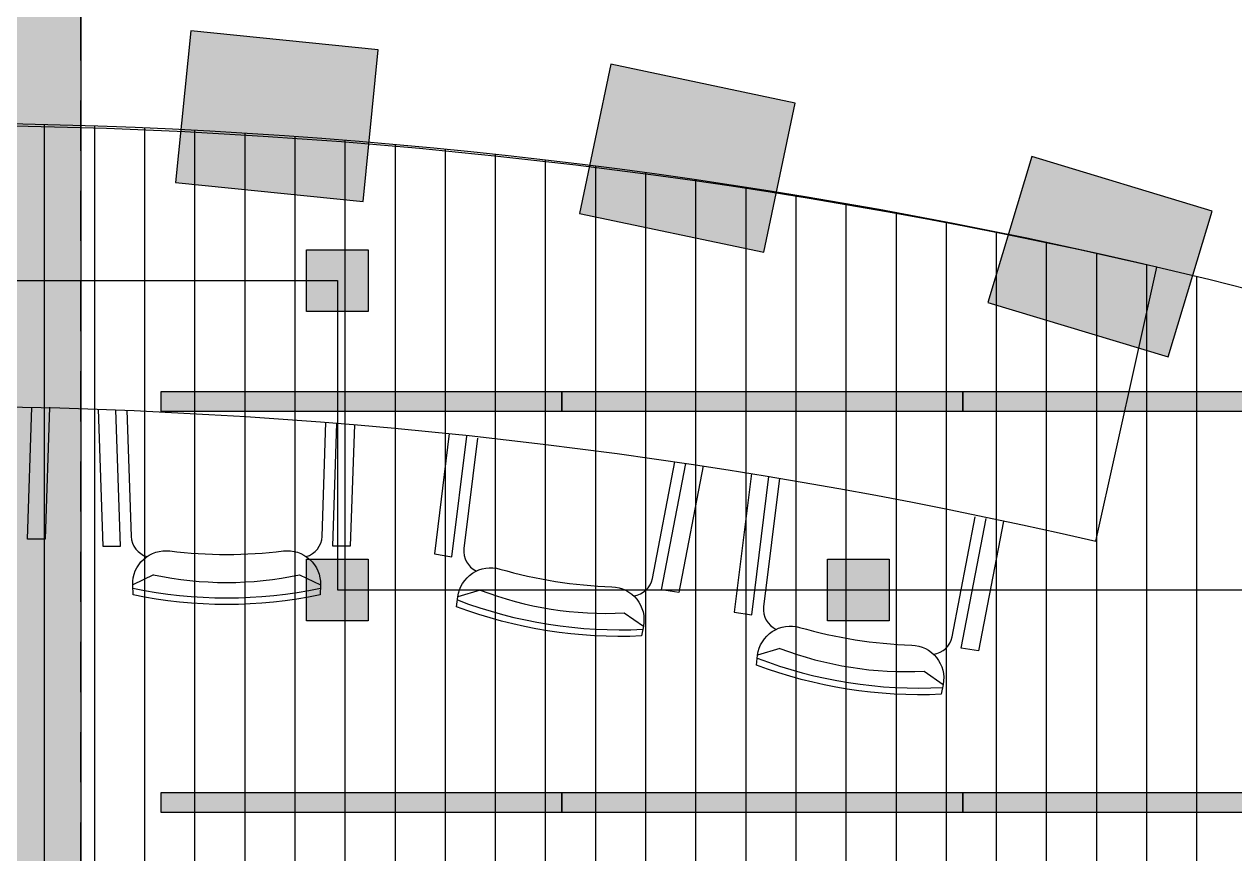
# Model space of a CAD drawing. Header units: millimetres. Extents: x 182 to 575, y -105 to 95.
# Drawn here: x 325.324 to 328.344, y -1.532 to 0.537 of the extents above; entities that cross this region are included whole.
import ezdxf

# ---------------------------------------------------------------- set-up
doc = ezdxf.new("R2010")
doc.units = ezdxf.units.MM
doc.header["$MEASUREMENT"] = 0
doc.linetypes.add('HIDDEN2', pattern=[0.1875, 0.125, -0.0625])
for name, color, linetype in [('ar condicionado', 160, 'Continuous'), ('construir', 10, 'Continuous'), ('ESTR', 3, 'Continuous'), ('FORRO', 253, 'Continuous'), ('LUMINOTECNICA', 170, 'Continuous'), ('Mob', 252, 'Continuous'), ('PISO', 252, 'Continuous'), ('som', 30, 'Continuous')]:
    doc.layers.add(name, color=color, linetype=linetype)
doc.layers.add('eletroduto eletrica', color=152, linetype='EL', lineweight=30)
doc.styles.get("Standard").update_dxf_attribs({"font": 'romans.shx'})
doc.linetypes.add('EL', pattern='A,0.5,-0.2,["EL",Standard,S=0.1,R=0,X=-0.08,Y=-0.05],-0.175', length=0.875)

# ---------------------------------------------------------------- blocks, each defined once
blk = doc.blocks.new('ILUMIN LIN')
at = {"layer": 'LUMINOTECNICA', "ltscale": 0.8}
h = blk.add_hatch(color=161, dxfattribs=at)
h.dxf.hatch_style = 1
h.paths.add_polyline_path([(-0.025, 1), (0.025, 1), (0.025, 0), (-0.025, 0)])
blk.add_lwpolyline([(-0.025, 1), (0.025, 1), (0.025, 0), (-0.025, 0)], close=True, dxfattribs=at)
blk = doc.blocks.new('STH8960PTO')
at = {"layer": 'LUMINOTECNICA', "ltscale": 0.8}
h = blk.add_hatch(color=31, dxfattribs=at)
h.dxf.hatch_style = 1
h.paths.add_polyline_path([(-0.0768, 0.0768), (0.0768, 0.0768), (0.0768, -0.0768), (-0.0768, -0.0768)])
blk.add_lwpolyline([(-0.0768, 0.0768), (0.0768, 0.0768), (0.0768, -0.0768), (-0.0768, -0.0768)], close=True, dxfattribs=at)
blk = doc.blocks.new('PA')
at = {"layer": 'som'}
h = blk.add_hatch(color=256, dxfattribs=at)
h.dxf.hatch_style = 1
h.paths.add_polyline_path([(0.235, 0.38), (-0.235, 0.38), (-0.235, 0), (0.235, 0)])
blk.add_lwpolyline([(-0.235, 0), (0.235, 0), (0.235, 0.38), (-0.235, 0.38)], close=True, dxfattribs=at)

msp = doc.modelspace()

# ---------------------------------------------------------------- hatches: boundary and pattern name
at = {"layer": 'ar condicionado'}
h = msp.add_hatch(dxfattribs=at)
h.set_pattern_fill('ANSI31', color=256)
edge = h.paths.add_edge_path()
edge.add_line((325.2408, 1.0062), (336.8154, 1.0062))
edge.add_line((336.8154, 1.0062), (336.8154, 1.4062))
edge.add_line((336.8154, 1.4062), (325.1908, 1.4062))
edge.add_arc((325.1908, 1.0562), 0.35, 90, 180)
edge.add_line((324.8408, 1.0562), (324.8408, -1.4987))
edge.add_line((324.8408, -1.4987), (325.2408, -1.4987))
edge.add_line((325.2408, -1.4987), (325.2408, 1.0062))
edge = h.paths.add_edge_path()
edge.add_line((338.166, 2.311), (336.9444, 2.311))
edge.add_line((336.9444, 2.311), (331.4825, 2.311))
edge.add_line((331.4825, 2.311), (331.4825, 5.7647))
edge.add_line((331.4825, 5.7647), (331.0825, 5.7647))
edge.add_line((331.0825, 5.7647), (331.0825, 2.261))
edge.add_arc((331.4325, 2.261), 0.35, 180, 270)
edge.add_line((331.4325, 1.911), (338.166, 1.911))
edge.add_line((338.166, 1.911), (338.166, 2.311))
h.paths.add_polyline_path([(336.0788, 2.2792), (336.3786, 2.2792), (336.3786, 1.9793), (336.0788, 1.9793)], flags=16)
h.paths.add_polyline_path([(336.1284, 2.2296), (336.329, 2.2296), (336.329, 2.029), (336.1284, 2.029)], flags=0)
h.paths.add_polyline_path([(336.1828, 2.1752), (336.2746, 2.1752), (336.2746, 2.0833), (336.1828, 2.0833)], flags=0)
edge = h.paths.add_edge_path(flags=0)
edge.add_line((338.166, 2.711), (336.9944, 2.711))
edge.add_line((336.9944, 2.711), (336.9944, 5.7647))
edge.add_line((336.9944, 5.7647), (336.5944, 5.7647))
edge.add_line((336.5944, 5.7647), (336.5944, 2.661))
edge.add_arc((336.9444, 2.661), 0.35, 180, 270)
edge.add_line((336.9444, 2.311), (338.166, 2.311))
edge.add_line((338.166, 2.311), (338.166, 2.711))
h.paths.add_polyline_path([(331.4825, 1.0062), (331.0825, 1.0062), (331.0825, -1.4987), (331.4825, -1.4987)], flags=17)
at = {"layer": 'FORRO', "transparency": 33554602}
h = msp.add_hatch(color=256, dxfattribs=at)
h.dxf.hatch_style = 1
h.paths.add_polyline_path([(315.0651, 5.9082), (319.2151, 5.9082), (319.2151, -2.1584), (317.2461, -2.1584), (317.2753, -2.2034), (337.1666, -2.2034), (337.4408, -1.9291), (337.4408, 2.3516), (339.3689, 2.3837), (339.3689, 6.2766), (337.9375, 6.2766), (337.5408, 5.8799), (337.0812, 6.3537), (337.4708, 6.7433), (337.4708, 8.5216), (312.6108, 8.4316), (312.6358, 6.7183), (313.0004, 6.3537), (312.5479, 5.887), (312.1416, 6.2791), (310.6855, 6.2766), (310.6855, 2.3566), (312.6358, 2.3566), (312.6408, -1.9291), (312.9151, -2.2034), (317.2753, -2.2034), (317.2461, -2.1584), (315.0651, -2.1584)])
h.paths.add_polyline_path([(319.2151, 5.9082), (324.6166, 5.9082), (324.6166, -2.1584), (319.2151, -2.1584)], flags=17)
h.paths.add_polyline_path([(325.4651, 5.9082), (330.8666, 5.9082), (330.8666, -2.1584), (325.4651, -2.1584)], flags=16)
h.paths.add_polyline_path([(330.8666, 5.9082), (335.0166, 5.9082), (335.0166, -2.1584), (330.8666, -2.1584)], flags=16)
at = {"layer": 'PISO'}
h = msp.add_hatch(dxfattribs=at)
h.set_pattern_fill('ANSI31', color=256, angle=45)
h.set_pattern_definition([(90, (0, 0.3), (-0.125, 0), [])])
edge = h.paths.add_edge_path()
edge.add_arc((325.0408, -13.334), 13.6245, 69.21793, 110.78206)
edge.add_line((320.2066, -0.596), (320.2066, -2.139))
edge.add_line((320.2066, -2.139), (329.875, -2.1351))
edge.add_line((329.875, -2.1351), (329.875, -0.596))

# ---------------------------------------------------------------- linework, layer by layer
at = {"layer": 'construir'}
msp.add_lwpolyline([(330.8666, -1.0178), (330.8666, -2.1987), (330.8666, -1.0178, 0.224579), (319.2151, -1.0178), (319.2151, -2.2034)], format="xyb", dxfattribs=at)
at = {"layer": 'eletroduto eletrica', "color": 92, "ltscale": 1.3, "elevation": 97.583}
for points in [[(336.2287, 2.9293), (336.2287, -1.0707, -0.293776), (312.2115, 0.0422, -0.916278)], [(321.2994, -0.8737), (323.9762, -0.8737), (323.9762, -0.1025), (326.1055, -0.1025), (326.1055, -0.8737), (328.7823, -0.8737, 0.052131), (337.3364, 0.0206, -8.359786)]]:
    msp.add_lwpolyline(points, format="xyb", dxfattribs=at)
at = {"layer": 'eletroduto eletrica', "color": 92, "ltscale": 1.3}
msp.add_arc((325.6384, 13.9306, -97.583), 19.3176, 225.96781, 312.63228, dxfattribs=at)
at = {"layer": 'ESTR', "color": 1, "linetype": 'HIDDEN2'}
msp.add_line((325.4651, -2.2534), (325.4651, 6.3466), dxfattribs=at)
at = {"layer": 'FORRO'}
msp.add_lwpolyline([(330.8666, 5.9082), (325.4651, 5.9082), (325.4651, -2.1584), (330.8666, -2.1584)], close=True, dxfattribs=at)
at = {"layer": 'Mob'}
for p, q in [((325.6469, -0.8361), (325.5948, -0.8612)), ((326.0111, -0.8361), (326.0633, -0.8612)), ((326.4616, -0.8742), (326.4062, -0.8908)), ((326.8213, -0.931), (326.8689, -0.9639)), ((327.2095, -1.0196), (327.154, -1.0362)), ((327.5692, -1.0764), (327.6168, -1.1093))]:
    msp.add_line(p, q, dxfattribs=at)
for points in [[(328.1496, -0.0689, 0.113916), (321.932, -0.0689), (322.0839, -0.7523, -0.114134), (327.9977, -0.7523)], [(325.5956, -0.8863), (325.5948, -0.8612, -0.46106), (325.6875, -0.7766, 0.062207), (325.9706, -0.7766, -0.46106), (326.0633, -0.8612), (326.0625, -0.8863, -0.102212)], [(326.403, -0.9158), (326.4062, -0.8908, -0.46106), (326.5109, -0.8217, 0.062207), (326.7906, -0.8659, -0.46106), (326.8689, -0.9639), (326.8642, -0.9886, -0.102212)], [(327.1509, -1.0612), (327.154, -1.0362, -0.46106), (327.2588, -0.9671, 0.062207), (327.5384, -1.0113, -0.46106), (327.6168, -1.1093), (327.612, -1.134, -0.102212)]]:
    msp.add_lwpolyline(points, format="xyb", close=True, dxfattribs=at)
for points in [[(325.3875, -0.4177), (325.3762, -0.7469), (325.3322, -0.7469), (325.3435, -0.4177)], [(325.5088, -0.4231), (325.5204, -0.7648), (325.5644, -0.7648), (325.5528, -0.4248)], [(326.148, -0.4616), (326.1377, -0.7648), (326.0937, -0.7648), (326.1041, -0.4579)], [(326.3847, -0.4838), (326.3477, -0.784), (326.3912, -0.7909), (326.4282, -0.4907)], [(327.0184, -0.5647), (326.9574, -0.8804), (326.9139, -0.8735), (326.9749, -0.5581)], [(327.1383, -0.5835), (327.0956, -0.9294), (327.1391, -0.9363), (327.1817, -0.5906)], [(327.7678, -0.7023), (327.7053, -1.0258), (327.6618, -1.0189), (327.7243, -0.6955)]]:
    msp.add_lwpolyline(points, dxfattribs=at)
for points in [[(325.5804, -0.4259), (325.5908, -0.7403, 0.320836), (325.6302, -0.7907)], [(326.0279, -0.7907, 0.320836), (326.0673, -0.7403), (326.0767, -0.4557)], [(326.4554, -0.495), (326.4211, -0.7707, 0.320836), (326.4522, -0.8267)], [(326.8449, -0.8887, 0.320836), (326.8917, -0.8451), (326.9476, -0.5541)], [(327.2089, -0.5951), (327.169, -0.9161, 0.320836), (327.2, -0.9721)], [(327.5928, -1.0342, 0.320836), (327.6396, -0.9905), (327.6971, -0.6912)]]:
    msp.add_lwpolyline(points, format="xyb", dxfattribs=at)
for centre, radius, start, end in [((325.829, 0.0236), 0.8788, 258.0414, 281.9586), ((325.829, 0.2397), 1.1334, 258.0887, 281.9159), ((326.7756, -0.0534), 0.8788, 249.0614, 272.9785), ((326.8093, 0.1601), 1.1334, 249.1087, 272.9358), ((327.5235, -0.1988), 0.8788, 249.0614, 272.9785), ((327.5572, 0.0147), 1.1334, 249.1087, 272.9358)]:
    msp.add_arc(centre, radius, start, end, dxfattribs=at)
at = {"layer": 'PISO'}
msp.add_lwpolyline([(330.8666, -1.0178), (330.8666, -2.1987), (330.8666, -1.0178, 0.224579), (319.2151, -1.0178), (319.2151, -2.2034)], format="xyb", dxfattribs=at)
msp.add_arc((325.2254, -13.2549), 16.2681, 54.31751, 90.47414, dxfattribs=at)
msp.add_arc((325.2254, -13.2549), 16.2681, 54.31751, 90.47414, dxfattribs=at)

# ---------------------------------------------------------------- block references
at = {"layer": 'ar condicionado'}
for p, rotation in [((325.9357, 0.1188), 354.2450522009989), ((326.9393, 0.0167), 348.1021466745077), ((327.9533, -0.2248), 343.2114959987678)]:
    msp.add_blockref('PA', p, dxfattribs=dict(at, rotation=rotation))
at = {"layer": 'LUMINOTECNICA'}
for p in [(326.1055, -0.1025, 97.583), (326.1055, -0.8737, 97.583), (327.4055, -0.8737, 97.583)]:
    msp.add_blockref('STH8960PTO', p, dxfattribs=at)
at = {"layer": 'LUMINOTECNICA', "rotation": 270}
for p in [(325.6658, -0.4039), (326.6658, -0.4039), (327.6658, -0.4039), (325.6658, -1.4039), (326.6658, -1.4039), (327.6658, -1.4039)]:
    msp.add_blockref('ILUMIN LIN', p, dxfattribs=at)

doc.saveas('drawing.dxf')
